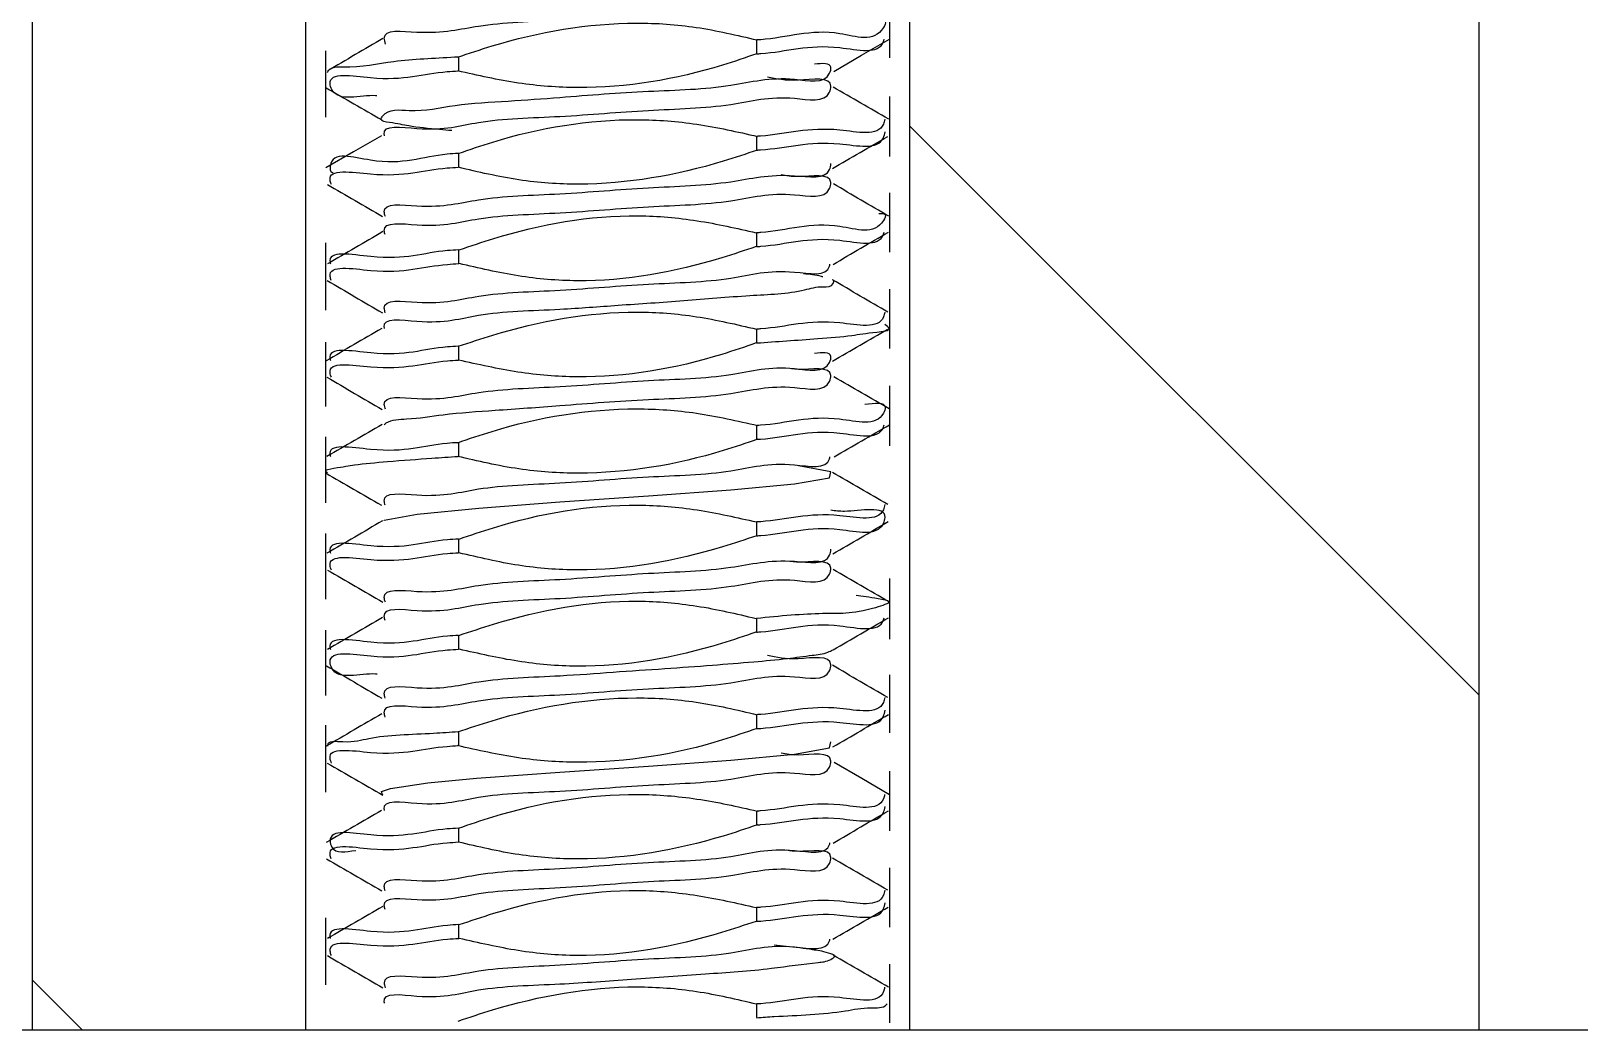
# Model space of a CAD drawing. Header units: millimetres. Extents: x 2 to 1187, y 2 to 839.
# Drawn here: x 608.925 to 612.94, y 449.943 to 452.535 of the extents above; entities that cross this region are included whole.
import ezdxf

# ---------------------------------------------------------------- set-up
doc = ezdxf.new("R2010")
doc.units = ezdxf.units.MM

# ---------------------------------------------------------------- blocks, each defined once
blk = doc.blocks.new('SW_HATCH_3')
at = {"color": 0, "linetype": 'Continuous', "lineweight": 18}
for p, q in [((5.0917, -87.6426), (3.6152, -86.1662)), ((1.4696, -88.5107), (1.3399, -88.3811))]:
    blk.add_line(p, q, dxfattribs=at)

msp = doc.modelspace()

# ---------------------------------------------------------------- linework, layer by layer
at = {"color": 7, "linetype": 'Continuous', "lineweight": 25}
for p, q in [((608.929, 449.9434), (608.929, 460.4434)), ((609.6366, 460.4309), (609.6366, 449.9434)), ((611.2042, 449.9434), (611.2042, 460.4309)), ((612.6807, 449.9434), (612.6807, 460.4434)), ((611.1521, 452.4649), (611.1521, 452.6146)), ((610.8075, 452.4752), (610.8075, 452.5112)), ((609.6886, 452.4831), (609.6886, 452.3108)), ((610.0333, 452.4667), (610.0333, 452.4311)), ((611.1521, 452.2093), (611.1521, 452.3645)), ((610.8075, 452.2254), (610.8075, 452.2611)), ((610.0333, 452.2167), (610.0333, 452.1811)), ((611.1521, 451.9607), (611.1521, 452.1145)), ((609.6886, 451.9849), (609.6886, 451.8108)), ((610.8075, 451.9754), (610.8075, 452.0111)), ((610.0333, 451.9667), (610.0333, 451.931)), ((611.1521, 451.7113), (611.1521, 451.8645)), ((610.8075, 451.7254), (610.8075, 451.7611)), ((609.6886, 451.7272), (609.6886, 451.5608)), ((610.0333, 451.7169), (610.0333, 451.681)), ((611.1521, 451.4587), (611.1521, 451.6145)), ((610.8075, 451.4754), (610.8075, 451.5112)), ((609.6886, 451.4821), (609.6886, 451.3108)), ((610.0333, 451.4667), (610.0333, 451.4311)), ((610.8075, 451.2254), (610.8075, 451.2611)), ((609.6886, 451.2315), (609.6886, 451.0608)), ((610.0333, 451.2167), (610.0333, 451.1811)), ((611.1521, 450.9573), (611.1521, 451.1144)), ((610.8075, 450.9755), (610.8075, 451.011)), ((609.6886, 450.9804), (609.6886, 450.8107)), ((610.0333, 450.9667), (610.0333, 450.931)), ((611.1521, 450.7141), (611.1521, 450.8645)), ((609.6886, 450.7339), (609.6886, 450.5607)), ((610.8075, 450.7252), (610.8075, 450.7612)), ((610.0333, 450.7167), (610.0333, 450.6811)), ((611.1521, 450.4603), (611.1521, 450.6145)), ((610.8075, 450.4754), (610.8075, 450.5111)), ((610.0333, 450.4667), (610.0333, 450.4311)), ((611.1521, 450.21), (611.1521, 450.3645)), ((610.8075, 450.2254), (610.8075, 450.2611)), ((609.6886, 450.2348), (609.6886, 450.0607)), ((610.0333, 450.2167), (610.0333, 450.181)), ((611.1521, 449.9622), (611.1521, 450.1145)), ((610.8075, 449.9755), (610.8075, 450.0111)), ((631.4204, 449.9434), (607.9204, 449.9434))]:
    msp.add_line(p, q, dxfattribs=at)
at = {"color": 7, "linetype": 'Continuous', "lineweight": 25, "flags": 128}
for points in [[(611.0076, 452.4298), (611.0793, 452.4715), (611.1512, 452.5132)], [(609.8335, 452.2625), (609.7617, 452.2208), (609.6899, 452.1791)], [(609.8417, 451.2637), (609.8412, 451.2661), (609.926, 451.2817), (610.086, 451.2973), (610.2969, 451.313), (610.5265, 451.3286), (610.7401, 451.3442), (610.905, 451.3598), (610.9961, 451.3755), (610.9997, 451.3911), (610.9151, 451.4067), (610.9151, 451.4067)], [(609.8379, 450.5527), (609.8364, 450.5531), (609.834, 450.5619), (609.8571, 450.57), (609.9541, 450.5844), (610.08, 450.5962), (610.2008, 450.6055), (610.2967, 450.6123), (610.5264, 450.628), (610.74, 450.6437), (610.905, 450.6593), (610.9962, 450.6749), (610.9996, 450.6906), (610.9996, 450.6906)], [(611.1519, 450.5538), (611.08, 450.5955), (611.0081, 450.6373)]]:
    msp.add_lwpolyline(points, dxfattribs=at)
at = {"color": 7, "linetype": 'Continuous', "lineweight": 25}
for points, knots in [([(609.8447, 452.5005), (609.843, 452.506), (609.8318, 452.5414), (609.9753, 452.5216), (610.0912, 452.5557), (610.3069, 452.561), (610.518, 452.5808), (610.7302, 452.5847), (610.8667, 452.6229), (610.99, 452.5954), (611.0078, 452.6684), (610.9349, 452.653), (610.9017, 452.6576), (610.8956, 452.6584)], [0, 0, 0, 0, 0.012354, 0.078599, 0.202344, 0.365202, 0.54251, 0.707491, 0.835115, 0.906361, 0.918704, 0.985069, 1, 1, 1, 1]), ([(610.0313, 452.4666), (610.061, 452.4766), (610.2107, 452.5268), (610.4208, 452.5638), (610.6531, 452.5477), (610.7558, 452.5235), (610.8081, 452.5111)], [0, 0, 0, 0, 0.1191311, 0.5997545, 0.796072, 1, 1, 1, 1]), ([(611.1259, 452.5608), (611.1321, 452.5611), (611.1451, 452.5618), (611.1178, 452.5003), (610.9809, 452.5525), (610.8828, 452.5157), (610.811, 452.5114), (610.8077, 452.5112)], [0, 0, 0, 0, 0.0399129, 0.0848727, 0.4021345, 0.9725335, 1, 1, 1, 1]), ([(609.8377, 452.5148), (609.8138, 452.5009), (609.7659, 452.473), (609.7179, 452.4453), (609.694, 452.4314)], [0, 0, 0, 0, 0.499648, 1, 1, 1, 1]), ([(610.8076, 452.4752), (610.8109, 452.4754), (610.8829, 452.4797), (610.9693, 452.5118), (611.1272, 452.4712), (611.137, 452.5108), (611.1375, 452.5128)], [0, 0, 0, 0, 0.029865, 0.641742, 0.982075, 1, 1, 1, 1]), ([(610.0326, 452.4667), (610.0296, 452.4665), (609.974, 452.4629), (609.8709, 452.4601), (609.772, 452.4373), (609.7018, 452.4417), (609.6939, 452.4285), (609.6927, 452.4264)], [0, 0, 0, 0, 0.026175, 0.484337, 0.869039, 0.979412, 1, 1, 1, 1]), ([(610.8077, 452.4755), (610.7781, 452.4653), (610.6287, 452.4138), (610.418, 452.3783), (610.1862, 452.396), (610.0838, 452.4192), (610.0316, 452.431)], [0, 0, 0, 0, 0.119252, 0.601078, 0.796633, 1, 1, 1, 1]), ([(609.8221, 452.3664), (609.8209, 452.3665), (609.7818, 452.3697), (609.7145, 452.3454), (609.6897, 452.4317), (609.8702, 452.3955), (609.9464, 452.4263), (610.0232, 452.4305), (610.0327, 452.431)], [0, 0, 0, 0, 0.007785, 0.252253, 0.286954, 0.513945, 0.939645, 1, 1, 1, 1]), ([(610.0167, 452.276), (610.0061, 452.277), (609.9689, 452.2803), (609.9101, 452.2856), (609.8703, 452.2958), (609.8281, 452.3), (609.8495, 452.3348), (609.9267, 452.3212), (610.0289, 452.3463), (610.1618, 452.3519), (610.3287, 452.3648), (610.5194, 452.3799), (610.7297, 452.3841), (610.8678, 452.4235), (610.9888, 452.394), (611.005, 452.453), (610.9774, 452.4503), (610.9572, 452.4484)], [0, 0, 0, 0, 0.0227896, 0.0794985, 0.1153046, 0.1315987, 0.1379246, 0.1872217, 0.2717013, 0.3693386, 0.4638082, 0.6259105, 0.776691, 0.8933201, 0.9584106, 0.9696665, 1, 1, 1, 1]), ([(609.842, 452.2625), (609.8417, 452.2637), (609.8342, 452.2934), (609.979, 452.2691), (610.0896, 452.3068), (610.3075, 452.3105), (610.5179, 452.3311), (610.7301, 452.3349), (610.8667, 452.3731), (610.9899, 452.3458), (611.0078, 452.4183), (610.9065, 452.4003), (610.8584, 452.4099), (610.8353, 452.4145)], [0, 0, 0, 0, 0.002754, 0.066667, 0.185954, 0.342942, 0.51388, 0.672887, 0.795919, 0.864646, 0.876558, 0.940384, 1, 1, 1, 1]), ([(609.6904, 452.3871), (609.7145, 452.3732), (609.7625, 452.3454), (609.8106, 452.3175), (609.8346, 452.3036)], [0, 0, 0, 0, 0.500232, 1, 1, 1, 1]), ([(611.1496, 452.3054), (611.1256, 452.3193), (611.0775, 452.3472), (611.0295, 452.375), (611.0055, 452.3889)], [0, 0, 0, 0, 0.500193, 1, 1, 1, 1]), ([(610.0331, 452.2167), (610.0628, 452.2269), (610.2122, 452.2784), (610.4229, 452.3138), (610.6546, 452.2961), (610.757, 452.2729), (610.8092, 452.2611)], [0, 0, 0, 0, 0.1192711, 0.6011686, 0.7967363, 1, 1, 1, 1]), ([(611.1394, 452.3055), (611.1383, 452.3011), (611.1283, 452.2583), (610.9709, 452.2961), (610.8829, 452.2657), (610.8112, 452.2613), (610.8081, 452.2611)], [0, 0, 0, 0, 0.0380046, 0.3723444, 0.9728289, 1, 1, 1, 1]), ([(610.8082, 452.2255), (610.8112, 452.2257), (610.8829, 452.2301), (610.9715, 452.2598), (611.129, 452.2232), (611.139, 452.2674), (611.1403, 452.273)], [0, 0, 0, 0, 0.026579, 0.62166, 0.952924, 1, 1, 1, 1]), ([(611.0033, 452.1775), (611.0272, 452.1914), (611.0751, 452.2192), (611.1231, 452.247), (611.1471, 452.2609)], [0, 0, 0, 0, 0.499651, 1, 1, 1, 1]), ([(610.0333, 452.2167), (610.0236, 452.2162), (609.9468, 452.2123), (609.864, 452.1727), (609.6971, 452.2276), (609.7004, 452.1679), (609.7074, 452.1675), (609.7087, 452.1675)], [0, 0, 0, 0, 0.081309, 0.643688, 0.943665, 0.989433, 1, 1, 1, 1]), ([(610.8094, 452.2255), (610.7797, 452.2155), (610.6301, 452.1654), (610.42, 452.1283), (610.1877, 452.1444), (610.0851, 452.1687), (610.0328, 452.181)], [0, 0, 0, 0, 0.119143, 0.599831, 0.796138, 1, 1, 1, 1]), ([(609.7039, 452.1364), (609.7025, 452.1404), (609.689, 452.1802), (609.8728, 452.1465), (609.9465, 452.1763), (610.0234, 452.1805), (610.0331, 452.1811)], [0, 0, 0, 0, 0.034692, 0.341616, 0.917055, 1, 1, 1, 1]), ([(609.8439, 452.0532), (609.8426, 452.0575), (609.8327, 452.0914), (609.9762, 452.0703), (610.0908, 452.1053), (610.3071, 452.1102), (610.5177, 452.1301), (610.731, 452.135), (610.8644, 452.1708), (610.9928, 452.1473), (610.9988, 452.1849), (610.9997, 452.1905)], [0, 0, 0, 0, 0.010569, 0.082915, 0.217987, 0.395736, 0.589305, 0.769366, 0.908678, 0.986512, 1, 1, 1, 1]), ([(609.6936, 452.1364), (609.7175, 452.1225), (609.7653, 452.0948), (609.813, 452.067), (609.8369, 452.0531)], [0, 0, 0, 0, 0.500311, 1, 1, 1, 1]), ([(609.8434, 452.0062), (609.8424, 452.0096), (609.8335, 452.0425), (609.9769, 452.0204), (610.0911, 452.0562), (610.3077, 452.0607), (610.5184, 452.081), (610.7306, 452.0849), (610.8667, 452.1232), (610.9903, 452.0958), (611.0074, 452.1686), (610.9231, 452.1521), (610.8838, 452.1588), (610.8703, 452.1611)], [0, 0, 0, 0, 0.007713, 0.073161, 0.195188, 0.355676, 0.530373, 0.692811, 0.81844, 0.88853, 0.900664, 0.966045, 1, 1, 1, 1]), ([(611.1495, 452.0544), (611.1256, 452.0683), (611.0779, 452.096), (611.0301, 452.1238), (611.0063, 452.1377)], [0, 0, 0, 0, 0.500117, 1, 1, 1, 1]), ([(610.0356, 451.9668), (610.0653, 451.9769), (610.2148, 452.0275), (610.4248, 452.0659), (610.6544, 452.0456), (610.7549, 452.0226), (610.8056, 452.011)], [0, 0, 0, 0, 0.12016, 0.605321, 0.800878, 1, 1, 1, 1]), ([(611.1236, 452.0611), (611.1308, 452.0615), (611.1451, 452.0624), (611.1189, 452.0009), (610.9803, 452.0519), (610.8827, 452.0155), (610.8105, 452.0112), (610.8068, 452.011)], [0, 0, 0, 0, 0.046056, 0.09057, 0.404592, 0.969333, 1, 1, 1, 1]), ([(609.8372, 452.014), (609.8134, 452.0001), (609.7656, 451.9723), (609.7179, 451.9446), (609.694, 451.9307)], [0, 0, 0, 0, 0.499689, 1, 1, 1, 1]), ([(610.8058, 451.9753), (610.7761, 451.9654), (610.6265, 451.9153), (610.4169, 451.876), (610.187, 451.8959), (610.0864, 451.9193), (610.0356, 451.9312)], [0, 0, 0, 0, 0.120097, 0.604731, 0.800337, 1, 1, 1, 1]), ([(610.8069, 451.9754), (610.8106, 451.9756), (610.8828, 451.9799), (610.9694, 452.0122), (611.127, 451.9715), (611.1369, 452.0108), (611.1373, 452.0125)], [0, 0, 0, 0, 0.032745, 0.643981, 0.983919, 1, 1, 1, 1]), ([(611.0053, 451.9292), (611.0292, 451.9431), (611.077, 451.9709), (611.1248, 451.9987), (611.1488, 452.0126)], [0, 0, 0, 0, 0.499806, 1, 1, 1, 1]), ([(610.0342, 451.9668), (610.0243, 451.9662), (609.947, 451.962), (609.8761, 451.9299), (609.6912, 451.9674), (609.7012, 451.9317), (609.7015, 451.9307)], [0, 0, 0, 0, 0.086295, 0.676058, 0.991057, 1, 1, 1, 1]), ([(609.7036, 451.887), (609.7024, 451.8908), (609.6898, 451.9305), (609.873, 451.8962), (609.9471, 451.9263), (610.0243, 451.9306), (610.0342, 451.9311)], [0, 0, 0, 0, 0.032556, 0.340008, 0.915675, 1, 1, 1, 1]), ([(609.8437, 451.8037), (609.8426, 451.8078), (609.8332, 451.8416), (609.9764, 451.8201), (610.0913, 451.8554), (610.3077, 451.8601), (610.5178, 451.8805), (610.7325, 451.884), (610.8623, 451.9231), (610.9905, 451.8956), (610.9969, 451.9278), (610.9972, 451.9293)], [0, 0, 0, 0, 0.0102116, 0.083455, 0.2200267, 0.3996465, 0.5951841, 0.7769999, 0.9176151, 0.9960915, 1, 1, 1, 1]), ([(610.9783, 451.8966), (610.9772, 451.8969), (610.9612, 451.9018), (610.9445, 451.9032), (610.9289, 451.9045)], [0, 0, 0, 0, 0.068023, 1, 1, 1, 1]), ([(609.6928, 451.8871), (609.7167, 451.8732), (609.7646, 451.8454), (609.8124, 451.8176), (609.8363, 451.8036)], [0, 0, 0, 0, 0.500155, 1, 1, 1, 1]), ([(609.8419, 451.7625), (609.8416, 451.7637), (609.8343, 451.7934), (609.9792, 451.7689), (610.0897, 451.8068), (610.2795, 451.8101), (610.4534, 451.8242), (610.6191, 451.8341), (610.7783, 451.8494), (610.9038, 451.8534), (610.9696, 451.8739), (611.005, 451.8691), (611.0081, 451.8879), (611.0046, 451.8887), (611.0041, 451.8888)], [0, 0, 0, 0, 0.002997, 0.075686, 0.211347, 0.389798, 0.517278, 0.66149, 0.806448, 0.926883, 0.968083, 0.991324, 0.998727, 1, 1, 1, 1]), ([(611.1475, 451.8053), (611.1236, 451.8192), (611.0757, 451.847), (611.0278, 451.8749), (611.0039, 451.8888)], [0, 0, 0, 0, 0.5002742, 1, 1, 1, 1]), ([(610.0329, 451.7167), (610.0627, 451.7266), (610.2123, 451.7765), (610.4221, 451.815), (610.6532, 451.7973), (610.7548, 451.7732), (610.8063, 451.7611)], [0, 0, 0, 0, 0.119613, 0.60213, 0.798352, 1, 1, 1, 1]), ([(610.8069, 451.7254), (610.8588, 451.729), (610.9394, 451.7346), (611.0513, 451.7433), (611.0968, 451.752), (611.1609, 451.7576), (611.1446, 451.7695), (611.1396, 451.7731)], [0, 0, 0, 0, 0.441223, 0.685096, 0.866554, 0.958866, 1, 1, 1, 1]), ([(611.1392, 451.8053), (611.1383, 451.801), (611.1291, 451.7582), (610.9707, 451.7963), (610.8829, 451.7657), (610.8107, 451.7613), (610.8071, 451.7611)], [0, 0, 0, 0, 0.0371233, 0.3697396, 0.9682485, 1, 1, 1, 1]), ([(609.8346, 451.7627), (609.8106, 451.7488), (609.7627, 451.721), (609.7147, 451.6932), (609.6907, 451.6793)], [0, 0, 0, 0, 0.499806, 1, 1, 1, 1]), ([(611.0035, 451.6777), (611.0274, 451.6916), (611.0752, 451.7194), (611.1231, 451.7472), (611.1471, 451.7611)], [0, 0, 0, 0, 0.499728, 1, 1, 1, 1]), ([(610.0332, 451.7168), (610.0236, 451.7163), (609.9466, 451.7122), (609.8758, 451.6806), (609.6904, 451.7174), (609.7014, 451.6811), (609.7018, 451.6796)], [0, 0, 0, 0, 0.083728, 0.672547, 0.986743, 1, 1, 1, 1]), ([(609.8439, 451.5533), (609.8427, 451.5577), (609.8328, 451.5917), (609.9763, 451.5705), (610.0913, 451.6055), (610.3075, 451.6101), (610.5186, 451.6305), (610.7303, 451.6339), (610.8678, 451.6735), (610.9891, 451.6439), (611.0049, 451.703), (610.9773, 451.7003), (610.9571, 451.6983)], [0, 0, 0, 0, 0.010325, 0.080262, 0.210735, 0.382301, 0.569128, 0.742825, 0.877144, 0.952041, 0.964998, 1, 1, 1, 1]), ([(610.806, 451.7254), (610.7764, 451.7152), (610.627, 451.6639), (610.4165, 451.6274), (610.186, 451.6466), (610.0847, 451.6695), (610.0333, 451.6811)], [0, 0, 0, 0, 0.1197568, 0.603642, 0.7992833, 1, 1, 1, 1]), ([(609.7039, 451.6362), (609.7025, 451.6402), (609.6892, 451.6802), (609.8729, 451.6464), (609.9468, 451.6762), (610.0237, 451.6805), (610.0333, 451.681)], [0, 0, 0, 0, 0.0350086, 0.3421682, 0.9177222, 1, 1, 1, 1]), ([(609.8405, 451.514), (609.8423, 451.5153), (609.8588, 451.5273), (609.9145, 451.527), (610.0062, 451.5427), (610.1398, 451.5513), (610.3172, 451.5644), (610.5188, 451.5804), (610.7297, 451.585), (610.8668, 451.6232), (610.9897, 451.5957), (611.0081, 451.6685), (610.9356, 451.6533), (610.9028, 451.6577), (610.8971, 451.6585)], [0, 0, 0, 0, 0.0051562, 0.0474204, 0.1217821, 0.2271699, 0.3582697, 0.5378027, 0.7048433, 0.8341177, 0.9063336, 0.9188415, 0.9859107, 1, 1, 1, 1]), ([(609.6924, 451.6363), (609.7163, 451.6224), (609.7641, 451.5947), (609.8119, 451.5669), (609.8358, 451.553)], [0, 0, 0, 0, 0.500275, 1, 1, 1, 1]), ([(611.151, 451.5543), (611.127, 451.5682), (611.0791, 451.596), (611.0312, 451.6238), (611.0072, 451.6377)], [0, 0, 0, 0, 0.500158, 1, 1, 1, 1]), ([(611.0877, 451.5665), (611.1135, 451.5699), (611.1473, 451.5742), (611.1239, 451.5052), (610.9756, 451.5486), (610.8828, 451.5158), (610.8113, 451.5114), (610.8083, 451.5112)], [0, 0, 0, 0, 0.133309, 0.174079, 0.461357, 0.977371, 1, 1, 1, 1]), ([(610.0315, 451.4666), (610.0612, 451.4768), (610.2106, 451.5278), (610.4212, 451.5633), (610.6538, 451.547), (610.7569, 451.5233), (610.8097, 451.5112)], [0, 0, 0, 0, 0.118948, 0.5991863, 0.7950769, 1, 1, 1, 1]), ([(609.8358, 451.5142), (609.8119, 451.5003), (609.764, 451.4725), (609.7161, 451.4448), (609.6922, 451.4309)], [0, 0, 0, 0, 0.499731, 1, 1, 1, 1]), ([(610.8082, 451.4755), (610.8112, 451.4756), (610.8829, 451.48), (610.9693, 451.5121), (611.1266, 451.4715), (611.1368, 451.5109), (611.1373, 451.5128)], [0, 0, 0, 0, 0.02688, 0.640932, 0.982831, 1, 1, 1, 1]), ([(611.0078, 451.4296), (611.0317, 451.4435), (611.0796, 451.4713), (611.1275, 451.499), (611.1515, 451.5129)], [0, 0, 0, 0, 0.499884, 1, 1, 1, 1]), ([(610.0327, 451.4667), (610.023, 451.4662), (609.9461, 451.4619), (609.8764, 451.43), (609.6902, 451.467), (609.701, 451.4318), (609.7013, 451.4309)], [0, 0, 0, 0, 0.084571, 0.676344, 0.991815, 1, 1, 1, 1]), ([(610.8095, 451.4755), (610.7798, 451.4654), (610.6304, 451.4145), (610.4198, 451.3788), (610.1872, 451.3949), (610.084, 451.4188), (610.0313, 451.431)], [0, 0, 0, 0, 0.11894, 0.599039, 0.795032, 1, 1, 1, 1]), ([(609.6941, 451.3882), (609.692, 451.3896), (609.6826, 451.3962), (609.7312, 451.4037), (609.7686, 451.4106), (609.8622, 451.419), (609.9486, 451.4256), (610.0099, 451.4296), (610.0326, 451.4311)], [0, 0, 0, 0, 0.018152, 0.083195, 0.237051, 0.480474, 0.807796, 1, 1, 1, 1]), ([(609.8436, 451.3047), (609.8425, 451.3085), (609.8327, 451.3415), (609.9767, 451.32), (610.0904, 451.3554), (610.3072, 451.3601), (610.5172, 451.3805), (610.7319, 451.3842), (610.8623, 451.4231), (610.9902, 451.3957), (610.9969, 451.4282), (610.9972, 451.4298)], [0, 0, 0, 0, 0.009273, 0.082334, 0.218828, 0.398482, 0.594162, 0.776201, 0.917055, 0.995735, 1, 1, 1, 1]), ([(609.6896, 451.3881), (609.7136, 451.3742), (609.7616, 451.3464), (609.8095, 451.3185), (609.8335, 451.3046)], [0, 0, 0, 0, 0.5001134, 1, 1, 1, 1]), ([(611.1475, 451.3062), (611.1235, 451.3201), (611.0755, 451.3479), (611.0277, 451.3758), (611.0037, 451.3897)], [0, 0, 0, 0, 0.500313, 1, 1, 1, 1]), ([(610.035, 451.2168), (610.0647, 451.2269), (610.2141, 451.2781), (610.4245, 451.3149), (610.6548, 451.2955), (610.7559, 451.2726), (610.8071, 451.261)], [0, 0, 0, 0, 0.119851, 0.604083, 0.799751, 1, 1, 1, 1]), ([(611.1396, 451.3063), (611.1385, 451.3016), (611.1287, 451.2585), (610.9711, 451.2959), (610.8828, 451.2657), (610.8108, 451.2613), (610.8073, 451.2611)], [0, 0, 0, 0, 0.0402565, 0.3726265, 0.970006, 1, 1, 1, 1]), ([(610.8075, 451.2254), (610.8109, 451.2256), (610.8828, 451.23), (610.9744, 451.2618), (611.1258, 451.2207), (611.1516, 451.3067), (611.054, 451.284), (611.0106, 451.2899), (610.9997, 451.2914)], [0, 0, 0, 0, 0.020715, 0.441852, 0.676206, 0.709494, 0.927225, 1, 1, 1, 1]), ([(609.8361, 451.2637), (609.8122, 451.2498), (609.7643, 451.2219), (609.7164, 451.1941), (609.6925, 451.1802)], [0, 0, 0, 0, 0.499803, 1, 1, 1, 1]), ([(611.0045, 451.1785), (611.0285, 451.1924), (611.0764, 451.2203), (611.1244, 451.2481), (611.1484, 451.262)], [0, 0, 0, 0, 0.499732, 1, 1, 1, 1]), ([(610.0339, 451.2168), (610.0241, 451.2162), (609.9468, 451.212), (609.8759, 451.1801), (609.6909, 451.2173), (609.7013, 451.1814), (609.7016, 451.1802)], [0, 0, 0, 0, 0.086184, 0.675221, 0.989713, 1, 1, 1, 1]), ([(610.8075, 451.2254), (610.7778, 451.2155), (610.6281, 451.1656), (610.4184, 451.1268), (610.1875, 451.145), (610.0861, 451.169), (610.0348, 451.1811)], [0, 0, 0, 0, 0.119731, 0.602633, 0.798787, 1, 1, 1, 1]), ([(609.7038, 451.1364), (609.7025, 451.1404), (609.6894, 451.1803), (609.8728, 451.1464), (609.9468, 451.1763), (610.024, 451.1806), (610.0338, 451.1811)], [0, 0, 0, 0, 0.034625, 0.341366, 0.916003, 1, 1, 1, 1]), ([(609.8439, 451.0531), (609.8426, 451.0574), (609.8329, 451.0914), (609.9761, 451.0703), (610.0911, 451.1053), (610.3074, 451.1102), (610.5179, 451.1301), (610.7313, 451.135), (610.8645, 451.1708), (610.993, 451.1473), (610.9988, 451.1849), (610.9997, 451.1905)], [0, 0, 0, 0, 0.01066, 0.083087, 0.218213, 0.395976, 0.589508, 0.769507, 0.90876, 0.986527, 1, 1, 1, 1]), ([(609.6942, 451.1364), (609.7181, 451.1225), (609.7659, 451.0947), (609.8137, 451.0669), (609.8375, 451.053)], [0, 0, 0, 0, 0.500314, 1, 1, 1, 1]), ([(609.8434, 451.0058), (609.8424, 451.0094), (609.8334, 451.0424), (609.9769, 451.0203), (610.0912, 451.0562), (610.3078, 451.0607), (610.5186, 451.0811), (610.7308, 451.0849), (610.8668, 451.1233), (610.9905, 451.0958), (611.0073, 451.1689), (610.9356, 451.1534), (610.9028, 451.1578), (610.8973, 451.1585)], [0, 0, 0, 0, 0.008041, 0.074868, 0.199488, 0.363393, 0.541758, 0.707584, 0.835799, 0.907283, 0.919646, 0.98649, 1, 1, 1, 1]), ([(611.1487, 451.0545), (611.1248, 451.0684), (611.077, 451.0962), (611.0292, 451.124), (611.0054, 451.1379)], [0, 0, 0, 0, 0.500153, 1, 1, 1, 1]), ([(610.0347, 450.9668), (610.0644, 450.9768), (610.2141, 451.0268), (610.4236, 451.0661), (610.6537, 451.0464), (610.7544, 451.0229), (610.8053, 451.011)], [0, 0, 0, 0, 0.120045, 0.604401, 0.800117, 1, 1, 1, 1]), ([(611.0647, 451.071), (611.0814, 451.0689), (611.1062, 451.0659), (611.1664, 451.0547), (611.0621, 451.0202), (610.9763, 451.0273), (610.8672, 451.0168), (610.8067, 451.0109)], [0, 0, 0, 0, 0.134131, 0.199708, 0.286657, 0.604498, 1, 1, 1, 1]), ([(609.8368, 451.0137), (609.8129, 450.9999), (609.7652, 450.9721), (609.7175, 450.9444), (609.6936, 450.9305)], [0, 0, 0, 0, 0.499769, 1, 1, 1, 1]), ([(610.8067, 450.9754), (610.8105, 450.9756), (610.8829, 450.98), (610.9692, 451.0124), (611.1275, 450.9715), (611.1369, 451.0108), (611.1373, 451.0125)], [0, 0, 0, 0, 0.034285, 0.6450806, 0.9844777, 1, 1, 1, 1]), ([(611.0054, 450.9292), (611.0293, 450.9431), (611.077, 450.9709), (611.1247, 450.9986), (611.1486, 451.0125)], [0, 0, 0, 0, 0.4998444, 1, 1, 1, 1]), ([(610.8052, 450.9753), (610.7755, 450.9652), (610.626, 450.9145), (610.416, 450.8764), (610.1863, 450.8966), (610.0857, 450.9196), (610.035, 450.9312)], [0, 0, 0, 0, 0.120131, 0.605206, 0.80082, 1, 1, 1, 1]), ([(610.0338, 450.9668), (610.0241, 450.9662), (609.947, 450.962), (609.8761, 450.9299), (609.6912, 450.9675), (609.7013, 450.9316), (609.7016, 450.9306)], [0, 0, 0, 0, 0.084742, 0.675147, 0.99045, 1, 1, 1, 1]), ([(609.8224, 450.8663), (609.8209, 450.8664), (609.7818, 450.8697), (609.7136, 450.8453), (609.6905, 450.932), (609.8701, 450.8952), (609.9472, 450.9263), (610.0242, 450.9305), (610.0339, 450.931)], [0, 0, 0, 0, 0.009384, 0.252405, 0.286834, 0.513725, 0.938592, 1, 1, 1, 1]), ([(609.8436, 450.8044), (609.8425, 450.8083), (609.8333, 450.8418), (609.9767, 450.82), (610.0913, 450.8555), (610.275, 450.8595), (610.4333, 450.8719), (610.5655, 450.8805), (610.6869, 450.8892), (610.7929, 450.8979), (610.8795, 450.9054), (610.9432, 450.9148), (610.984, 450.9189), (611.0005, 450.9274), (611.0047, 450.9295)], [0, 0, 0, 0, 0.009571, 0.0826, 0.218747, 0.397755, 0.514503, 0.628057, 0.732695, 0.823806, 0.897962, 0.953017, 0.988064, 1, 1, 1, 1]), ([(609.8436, 450.7552), (609.8425, 450.759), (609.8327, 450.7922), (609.9766, 450.7707), (610.0905, 450.8061), (610.3071, 450.8108), (610.5179, 450.8309), (610.7302, 450.8347), (610.8666, 450.8729), (610.9902, 450.8455), (611.0075, 450.9182), (610.9063, 450.9001), (610.8581, 450.9097), (610.8349, 450.9144)], [0, 0, 0, 0, 0.008252, 0.071741, 0.190337, 0.346437, 0.516433, 0.67458, 0.796917, 0.865212, 0.877046, 0.94065, 1, 1, 1, 1]), ([(611.147, 450.806), (611.123, 450.8199), (611.0751, 450.8476), (611.0272, 450.8755), (611.0033, 450.8894)], [0, 0, 0, 0, 0.500349, 1, 1, 1, 1]), ([(609.6911, 450.8878), (609.715, 450.8739), (609.7628, 450.8461), (609.8107, 450.8182), (609.8346, 450.8043)], [0, 0, 0, 0, 0.500155, 1, 1, 1, 1]), ([(610.0312, 450.7166), (610.0609, 450.7266), (610.2105, 450.7769), (610.4207, 450.8136), (610.6531, 450.7977), (610.756, 450.7735), (610.8084, 450.7612)], [0, 0, 0, 0, 0.1190707, 0.5994869, 0.7957949, 1, 1, 1, 1]), ([(610.8077, 450.7252), (610.811, 450.7254), (610.8828, 450.7298), (610.9713, 450.7596), (611.1295, 450.7227), (611.139, 450.7671), (611.1402, 450.7727)], [0, 0, 0, 0, 0.028391, 0.622578, 0.953085, 1, 1, 1, 1]), ([(611.1394, 450.8061), (611.1384, 450.8015), (611.1288, 450.7585), (610.9709, 450.7962), (610.8829, 450.7658), (610.8111, 450.7614), (610.8078, 450.7612)], [0, 0, 0, 0, 0.039205, 0.37242, 0.971543, 1, 1, 1, 1]), ([(609.8347, 450.7633), (609.8107, 450.7494), (609.7626, 450.7216), (609.7146, 450.6937), (609.6905, 450.6798)], [0, 0, 0, 0, 0.499732, 1, 1, 1, 1]), ([(611.005, 450.6781), (611.029, 450.692), (611.077, 450.7198), (611.125, 450.7477), (611.149, 450.7616)], [0, 0, 0, 0, 0.499765, 1, 1, 1, 1]), ([(610.0326, 450.7167), (610.0117, 450.7152), (609.9353, 450.7096), (609.8248, 450.7084), (609.7537, 450.686), (609.6917, 450.6945), (609.6941, 450.6803), (609.6942, 450.6798)], [0, 0, 0, 0, 0.185699, 0.678202, 0.876257, 0.9959, 1, 1, 1, 1]), ([(610.808, 450.7255), (610.7784, 450.7153), (610.629, 450.6638), (610.4183, 450.6285), (610.1863, 450.6459), (610.0837, 450.6691), (610.0314, 450.681)], [0, 0, 0, 0, 0.119176, 0.600676, 0.796252, 1, 1, 1, 1]), ([(609.7041, 450.6357), (609.7026, 450.64), (609.6887, 450.68), (609.8727, 450.6467), (609.9463, 450.6762), (610.0231, 450.6805), (610.0326, 450.681)], [0, 0, 0, 0, 0.036807, 0.343385, 0.918461, 1, 1, 1, 1]), ([(609.8419, 450.5128), (609.8416, 450.5139), (609.8344, 450.5435), (609.9792, 450.519), (610.0896, 450.5569), (610.3076, 450.5605), (610.5179, 450.5811), (610.7301, 450.5849), (610.8668, 450.6231), (610.9898, 450.5958), (611.0079, 450.6684), (610.9232, 450.6521), (610.8839, 450.6588), (610.8704, 450.6611)], [0, 0, 0, 0, 0.002541, 0.068196, 0.190758, 0.352014, 0.527611, 0.690942, 0.817328, 0.887918, 0.900154, 0.965719, 1, 1, 1, 1]), ([(609.6934, 450.6357), (609.7174, 450.6218), (609.7654, 450.594), (609.8133, 450.5662), (609.8373, 450.5523)], [0, 0, 0, 0, 0.500426, 1, 1, 1, 1]), ([(610.0334, 450.4667), (610.0631, 450.4769), (610.2125, 450.5284), (610.4231, 450.564), (610.6547, 450.546), (610.7569, 450.5229), (610.8089, 450.5111)], [0, 0, 0, 0, 0.119353, 0.601596, 0.797138, 1, 1, 1, 1]), ([(611.1389, 450.5539), (611.138, 450.5501), (611.1279, 450.5081), (610.9706, 450.5465), (610.8829, 450.5157), (610.8111, 450.5113), (610.808, 450.5111)], [0, 0, 0, 0, 0.0334184, 0.3692325, 0.9723988, 1, 1, 1, 1]), ([(609.834, 450.5128), (609.8101, 450.4989), (609.7623, 450.4712), (609.7145, 450.4435), (609.6906, 450.4296)], [0, 0, 0, 0, 0.499847, 1, 1, 1, 1]), ([(610.8081, 450.4755), (610.8112, 450.4757), (610.8829, 450.4801), (610.9715, 450.5098), (611.1291, 450.4731), (611.139, 450.5174), (611.1403, 450.523)], [0, 0, 0, 0, 0.026832, 0.621722, 0.952948, 1, 1, 1, 1]), ([(611.0051, 450.4284), (611.029, 450.4423), (611.0768, 450.47), (611.1246, 450.4977), (611.1486, 450.5116)], [0, 0, 0, 0, 0.49977, 1, 1, 1, 1]), ([(610.0334, 450.4667), (610.0236, 450.4662), (609.9467, 450.462), (609.8696, 450.4305), (609.6906, 450.4683), (609.7084, 450.3992), (609.7411, 450.4049), (609.767, 450.4094)], [0, 0, 0, 0, 0.06985, 0.55201, 0.809213, 0.848431, 1, 1, 1, 1]), ([(610.8092, 450.4755), (610.7795, 450.4655), (610.6299, 450.4154), (610.4198, 450.3782), (610.1877, 450.3944), (610.0852, 450.4187), (610.0331, 450.431)], [0, 0, 0, 0, 0.119218, 0.600158, 0.796475, 1, 1, 1, 1]), ([(609.7035, 450.3878), (609.7023, 450.3913), (609.6894, 450.4304), (609.8733, 450.3962), (609.9465, 450.4263), (610.0235, 450.4305), (610.0332, 450.4311)], [0, 0, 0, 0, 0.030665, 0.33883, 0.916515, 1, 1, 1, 1]), ([(609.8436, 450.3046), (609.8425, 450.3084), (609.8329, 450.3416), (609.9766, 450.32), (610.0907, 450.3555), (610.3073, 450.3601), (610.5173, 450.3805), (610.732, 450.384), (610.8621, 450.4233), (610.9899, 450.3954), (610.9967, 450.4272), (610.9969, 450.4285)], [0, 0, 0, 0, 0.0095037, 0.0827062, 0.2193668, 0.39919, 0.5950049, 0.7771537, 0.9181037, 0.9968336, 1, 1, 1, 1]), ([(609.8434, 450.2561), (609.8424, 450.2596), (609.8335, 450.2925), (609.9769, 450.2704), (610.0911, 450.3062), (610.3077, 450.3107), (610.5185, 450.331), (610.7306, 450.3349), (610.8668, 450.3732), (610.9903, 450.3457), (611.0075, 450.4187), (610.9302, 450.4028), (610.8946, 450.4082), (610.8856, 450.4096)], [0, 0, 0, 0, 0.007839, 0.074053, 0.197508, 0.359885, 0.536638, 0.700977, 0.828064, 0.898974, 0.911248, 0.977417, 1, 1, 1, 1]), ([(609.6911, 450.3878), (609.7151, 450.3739), (609.763, 450.3461), (609.8108, 450.3183), (609.8348, 450.3044)], [0, 0, 0, 0, 0.500158, 1, 1, 1, 1]), ([(611.1471, 450.3059), (611.1232, 450.3197), (611.0754, 450.3475), (611.0276, 450.3753), (611.0038, 450.3892)], [0, 0, 0, 0, 0.500269, 1, 1, 1, 1]), ([(610.0356, 450.2168), (610.0653, 450.2269), (610.2148, 450.2774), (610.4247, 450.316), (610.6543, 450.2957), (610.7548, 450.2726), (610.8054, 450.261)], [0, 0, 0, 0, 0.12016, 0.605339, 0.800888, 1, 1, 1, 1]), ([(611.1394, 450.3059), (611.1384, 450.3014), (611.1291, 450.2583), (610.9709, 450.2961), (610.8828, 450.2656), (610.8105, 450.2612), (610.8067, 450.261)], [0, 0, 0, 0, 0.038843, 0.370608, 0.967336, 1, 1, 1, 1]), ([(609.8372, 450.264), (609.8133, 450.25), (609.7654, 450.2222), (609.7176, 450.1944), (609.6936, 450.1805)], [0, 0, 0, 0, 0.499764, 1, 1, 1, 1]), ([(610.8068, 450.2254), (610.8105, 450.2256), (610.8828, 450.23), (610.9715, 450.2599), (611.1298, 450.2231), (611.139, 450.2674), (611.1401, 450.273)], [0, 0, 0, 0, 0.032062, 0.624135, 0.95333, 1, 1, 1, 1]), ([(611.0046, 450.1788), (611.0285, 450.1927), (611.0764, 450.2206), (611.1243, 450.2484), (611.1482, 450.2623)], [0, 0, 0, 0, 0.499806, 1, 1, 1, 1]), ([(610.0342, 450.2168), (610.0243, 450.2162), (609.947, 450.212), (609.876, 450.1799), (609.6911, 450.2174), (609.7013, 450.1815), (609.7016, 450.1805)], [0, 0, 0, 0, 0.086194, 0.67561, 0.990401, 1, 1, 1, 1]), ([(610.8057, 450.2253), (610.7759, 450.2153), (610.6263, 450.1652), (610.4167, 450.126), (610.1869, 450.146), (610.0864, 450.1694), (610.0356, 450.1812)], [0, 0, 0, 0, 0.120143, 0.6049444, 0.8004942, 1, 1, 1, 1]), ([(609.7038, 450.1363), (609.7025, 450.1403), (609.6896, 450.1804), (609.8728, 450.1464), (609.9471, 450.1763), (610.0243, 450.1806), (610.0342, 450.1811)], [0, 0, 0, 0, 0.034821, 0.341595, 0.915915, 1, 1, 1, 1]), ([(609.8439, 450.0529), (609.8427, 450.0573), (609.833, 450.0915), (609.9762, 450.0702), (610.0914, 450.1054), (610.3077, 450.1102), (610.5178, 450.1305), (610.7326, 450.134), (610.8622, 450.1732), (610.9905, 450.1455), (610.9968, 450.1775), (610.9971, 450.1789)], [0, 0, 0, 0, 0.010903, 0.084134, 0.22066, 0.400231, 0.595702, 0.777456, 0.918024, 0.996461, 1, 1, 1, 1]), ([(609.6941, 450.1363), (609.718, 450.1224), (609.7658, 450.0947), (609.8136, 450.0668), (609.8375, 450.0529)], [0, 0, 0, 0, 0.5003133, 1, 1, 1, 1]), ([(609.8419, 450.0129), (609.8416, 450.0139), (609.8343, 450.0434), (609.9793, 450.0189), (610.0897, 450.0567), (610.2918, 450.0607), (610.4835, 450.076), (610.6682, 450.089), (610.8272, 450.099), (610.9403, 450.117), (610.991, 450.1207), (611.0157, 450.1364), (610.9804, 450.1475), (610.9464, 450.1525), (610.8956, 450.1595), (610.8627, 450.1625), (610.8524, 450.1634)], [0, 0, 0, 0, 0.002417, 0.066646, 0.186558, 0.344333, 0.483368, 0.626338, 0.754475, 0.845751, 0.870872, 0.880372, 0.89346, 0.925379, 0.976821, 1, 1, 1, 1]), ([(611.149, 450.0545), (611.1251, 450.0684), (611.0772, 450.0962), (611.0293, 450.124), (611.0054, 450.1379)], [0, 0, 0, 0, 0.500191, 1, 1, 1, 1]), ([(610.0326, 449.9667), (610.0624, 449.9766), (610.212, 450.0265), (610.4218, 450.0648), (610.6532, 450.0474), (610.755, 450.0233), (610.8066, 450.0111)], [0, 0, 0, 0, 0.119533, 0.601729, 0.797973, 1, 1, 1, 1]), ([(611.139, 450.0545), (611.1381, 450.0505), (611.1289, 450.0081), (610.9705, 450.0465), (610.8829, 450.0157), (610.8107, 450.0113), (610.8072, 450.0111)], [0, 0, 0, 0, 0.034731, 0.368366, 0.968596, 1, 1, 1, 1]), ([(610.807, 449.9754), (610.8222, 449.9765), (610.8987, 449.9817), (611.0013, 449.9839), (611.0916, 450.0041), (611.136, 449.9992), (611.1446, 450.011), (611.1451, 450.0116)], [0, 0, 0, 0, 0.133986, 0.676533, 0.872907, 0.992782, 1, 1, 1, 1])]:
    msp.add_open_spline(points, degree=3, knots=knots, dxfattribs=at)

# ---------------------------------------------------------------- block references
at = {"color": 7, "linetype": 'Continuous', "lineweight": 18}
msp.add_blockref('SW_HATCH_3', (607.589, 538.4541), dxfattribs=at)

doc.saveas('drawing.dxf')
